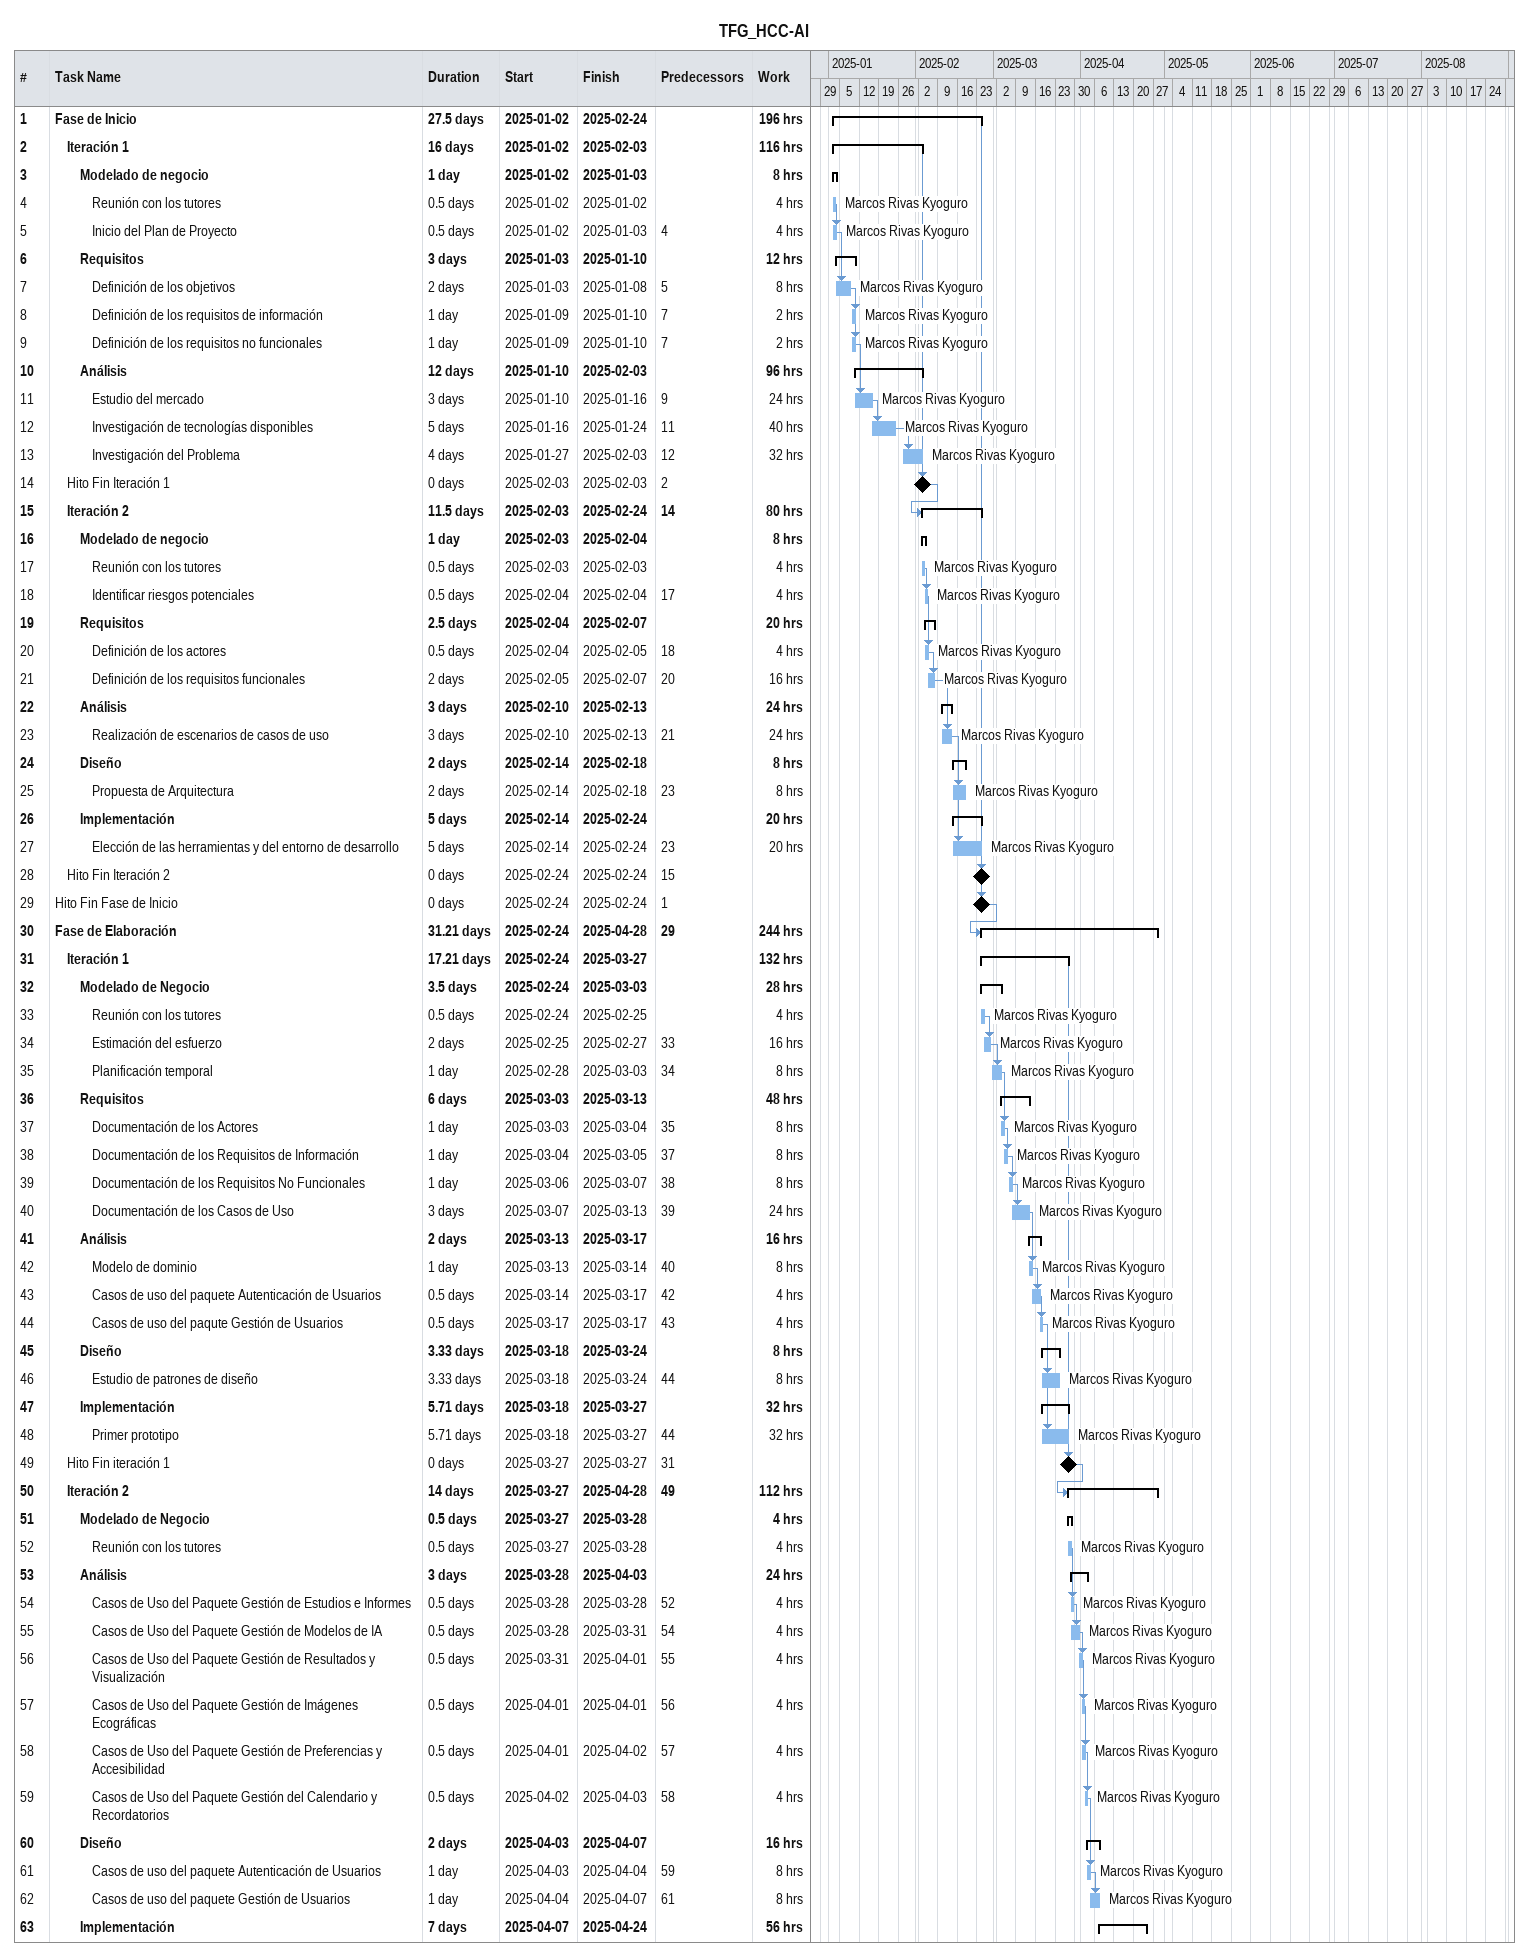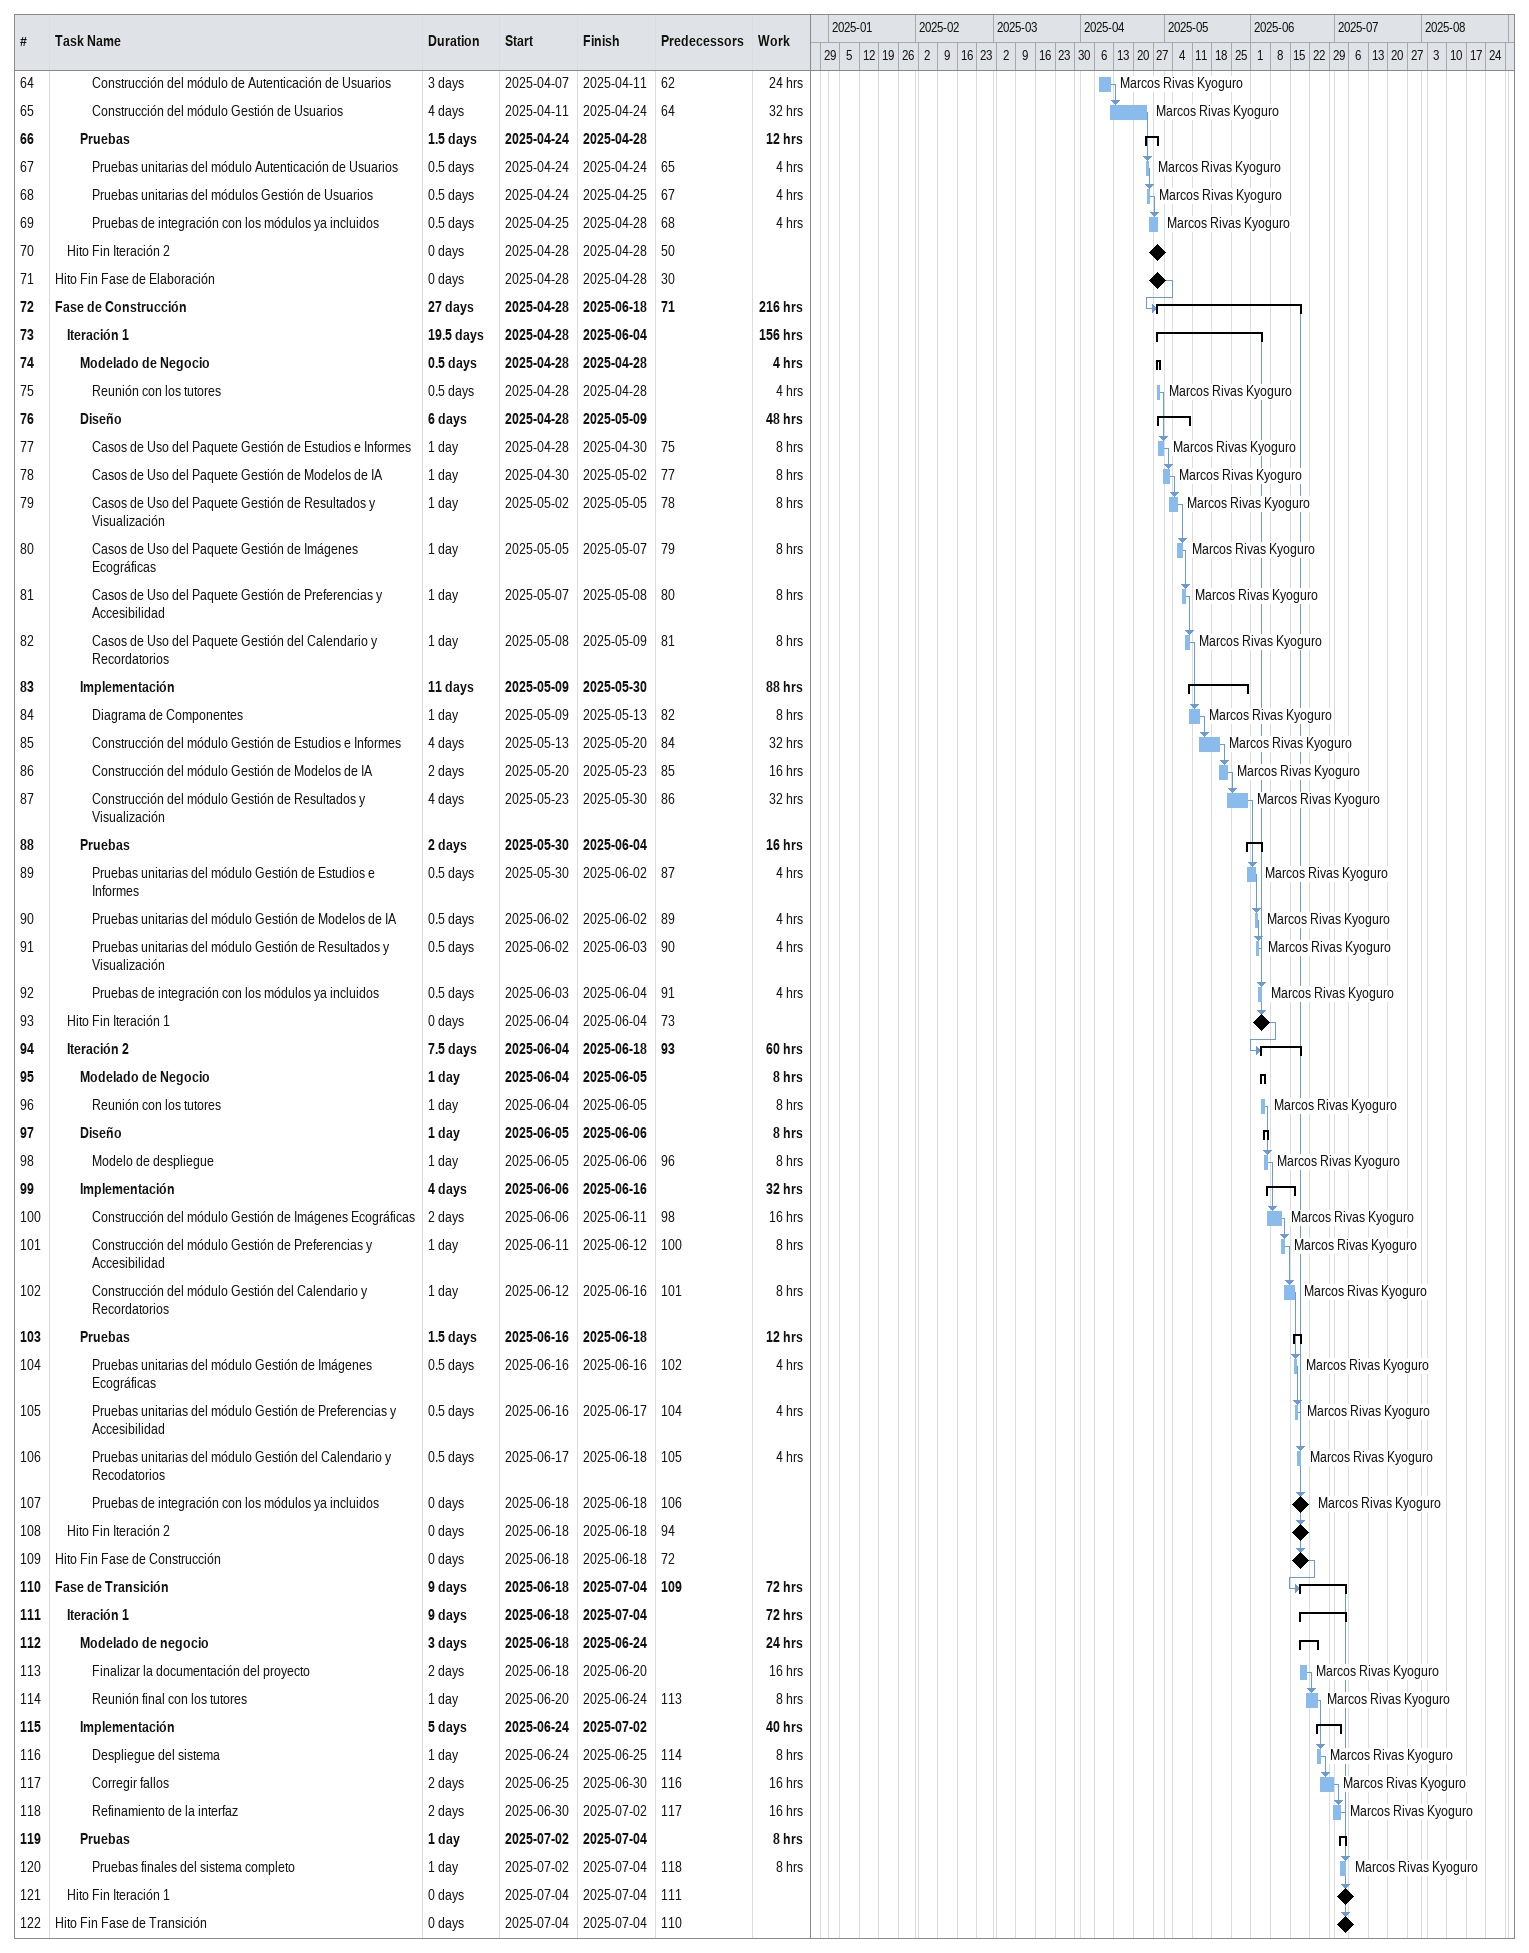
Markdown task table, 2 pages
TFG_HCC-AI

| ID | Level | Task | Duration | Start | Finish | Predecessors | Resources | Work (h) |
|---|---|---|---|---|---|---|---|---|
| 1 | 1 | **Fase de Inicio** | 27.5d | 2025-01-02 | 2025-02-24 |  |  | 196 |
| 2 | 2 | **Iteración 1** | 16d | 2025-01-02 | 2025-02-03 |  |  | 116 |
| 3 | 3 | **Modelado de negocio** | 1d | 2025-01-02 | 2025-01-03 |  |  | 8 |
| 4 | 4 | Reunión con los tutores | 0.5d | 2025-01-02 | 2025-01-02 |  | Marcos Rivas Kyoguro | 4 |
| 5 | 4 | Inicio del Plan de Proyecto | 0.5d | 2025-01-02 | 2025-01-03 | 4 | Marcos Rivas Kyoguro | 4 |
| 6 | 3 | **Requisitos** | 3d | 2025-01-03 | 2025-01-10 |  |  | 12 |
| 7 | 4 | Definición de los objetivos | 2d | 2025-01-03 | 2025-01-08 | 5 | Marcos Rivas Kyoguro | 8 |
| 8 | 4 | Definición de los requisitos de información | 1d | 2025-01-09 | 2025-01-10 | 7 | Marcos Rivas Kyoguro | 2 |
| 9 | 4 | Definición de los requisitos no funcionales | 1d | 2025-01-09 | 2025-01-10 | 7 | Marcos Rivas Kyoguro | 2 |
| 10 | 3 | **Análisis** | 12d | 2025-01-10 | 2025-02-03 |  |  | 96 |
| 11 | 4 | Estudio del mercado | 3d | 2025-01-10 | 2025-01-16 | 9 | Marcos Rivas Kyoguro | 24 |
| 12 | 4 | Investigación de tecnologías disponibles | 5d | 2025-01-16 | 2025-01-24 | 11 | Marcos Rivas Kyoguro | 40 |
| 13 | 4 | Investigación del Problema | 4d | 2025-01-27 | 2025-02-03 | 12 | Marcos Rivas Kyoguro | 32 |
| 14 | 2 | Hito Fin Iteración 1 | 0d | 2025-02-03 | 2025-02-03 | 2 |  |  |
| 15 | 2 | **Iteración 2** | 11.5d | 2025-02-03 | 2025-02-24 | 14 |  | 80 |
| 16 | 3 | **Modelado de negocio** | 1d | 2025-02-03 | 2025-02-04 |  |  | 8 |
| 17 | 4 | Reunión con los tutores | 0.5d | 2025-02-03 | 2025-02-03 |  | Marcos Rivas Kyoguro | 4 |
| 18 | 4 | Identificar riesgos potenciales | 0.5d | 2025-02-04 | 2025-02-04 | 17 | Marcos Rivas Kyoguro | 4 |
| 19 | 3 | **Requisitos** | 2.5d | 2025-02-04 | 2025-02-07 |  |  | 20 |
| 20 | 4 | Definición de los actores | 0.5d | 2025-02-04 | 2025-02-05 | 18 | Marcos Rivas Kyoguro | 4 |
| 21 | 4 | Definición de los requisitos funcionales | 2d | 2025-02-05 | 2025-02-07 | 20 | Marcos Rivas Kyoguro | 16 |
| 22 | 3 | **Análisis** | 3d | 2025-02-10 | 2025-02-13 |  |  | 24 |
| 23 | 4 | Realización de escenarios de casos de uso | 3d | 2025-02-10 | 2025-02-13 | 21 | Marcos Rivas Kyoguro | 24 |
| 24 | 3 | **Diseño** | 2d | 2025-02-14 | 2025-02-18 |  |  | 8 |
| 25 | 4 | Propuesta de Arquitectura | 2d | 2025-02-14 | 2025-02-18 | 23 | Marcos Rivas Kyoguro | 8 |
| 26 | 3 | **Implementación** | 5d | 2025-02-14 | 2025-02-24 |  |  | 20 |
| 27 | 4 | Elección de las herramientas y del entorno de desarrollo | 5d | 2025-02-14 | 2025-02-24 | 23 | Marcos Rivas Kyoguro | 20 |
| 28 | 2 | Hito Fin Iteración 2 | 0d | 2025-02-24 | 2025-02-24 | 15 |  |  |
| 29 | 1 | Hito Fin Fase de Inicio | 0d | 2025-02-24 | 2025-02-24 | 1 |  |  |
| 30 | 1 | **Fase de Elaboración** | 31.21d | 2025-02-24 | 2025-04-28 | 29 |  | 244 |
| 31 | 2 | **Iteración 1** | 17.21d | 2025-02-24 | 2025-03-27 |  |  | 132 |
| 32 | 3 | **Modelado de Negocio** | 3.5d | 2025-02-24 | 2025-03-03 |  |  | 28 |
| 33 | 4 | Reunión con los tutores | 0.5d | 2025-02-24 | 2025-02-25 |  | Marcos Rivas Kyoguro | 4 |
| 34 | 4 | Estimación del esfuerzo | 2d | 2025-02-25 | 2025-02-27 | 33 | Marcos Rivas Kyoguro | 16 |
| 35 | 4 | Planificación temporal | 1d | 2025-02-28 | 2025-03-03 | 34 | Marcos Rivas Kyoguro | 8 |
| 36 | 3 | **Requisitos** | 6d | 2025-03-03 | 2025-03-13 |  |  | 48 |
| 37 | 4 | Documentación de los Actores | 1d | 2025-03-03 | 2025-03-04 | 35 | Marcos Rivas Kyoguro | 8 |
| 38 | 4 | Documentación de los Requisitos de Información | 1d | 2025-03-04 | 2025-03-05 | 37 | Marcos Rivas Kyoguro | 8 |
| 39 | 4 | Documentación de los Requisitos No Funcionales | 1d | 2025-03-06 | 2025-03-07 | 38 | Marcos Rivas Kyoguro | 8 |
| 40 | 4 | Documentación de los Casos de Uso | 3d | 2025-03-07 | 2025-03-13 | 39 | Marcos Rivas Kyoguro | 24 |
| 41 | 3 | **Análisis** | 2d | 2025-03-13 | 2025-03-17 |  |  | 16 |
| 42 | 4 | Modelo de dominio | 1d | 2025-03-13 | 2025-03-14 | 40 | Marcos Rivas Kyoguro | 8 |
| 43 | 4 | Casos de uso del paquete Autenticación de Usuarios | 0.5d | 2025-03-14 | 2025-03-17 | 42 | Marcos Rivas Kyoguro | 4 |
| 44 | 4 | Casos de uso del paqute Gestión de Usuarios | 0.5d | 2025-03-17 | 2025-03-17 | 43 | Marcos Rivas Kyoguro | 4 |
| 45 | 3 | **Diseño** | 3.33d | 2025-03-18 | 2025-03-24 |  |  | 8 |
| 46 | 4 | Estudio de patrones de diseño | 3.33d | 2025-03-18 | 2025-03-24 | 44 | Marcos Rivas Kyoguro | 8 |
| 47 | 3 | **Implementación** | 5.71d | 2025-03-18 | 2025-03-27 |  |  | 32 |
| 48 | 4 | Primer prototipo | 5.71d | 2025-03-18 | 2025-03-27 | 44 | Marcos Rivas Kyoguro | 32 |
| 49 | 2 | Hito Fin iteración 1 | 0d | 2025-03-27 | 2025-03-27 | 31 |  |  |
| 50 | 2 | **Iteración 2** | 14d | 2025-03-27 | 2025-04-28 | 49 |  | 112 |
| 51 | 3 | **Modelado de Negocio** | 0.5d | 2025-03-27 | 2025-03-28 |  |  | 4 |
| 52 | 4 | Reunión con los tutores | 0.5d | 2025-03-27 | 2025-03-28 |  | Marcos Rivas Kyoguro | 4 |
| 53 | 3 | **Análisis** | 3d | 2025-03-28 | 2025-04-03 |  |  | 24 |
| 54 | 4 | Casos de Uso del Paquete Gestión de Estudios e Informes | 0.5d | 2025-03-28 | 2025-03-28 | 52 | Marcos Rivas Kyoguro | 4 |
| 55 | 4 | Casos de Uso del Paquete Gestión de Modelos de IA | 0.5d | 2025-03-28 | 2025-03-31 | 54 | Marcos Rivas Kyoguro | 4 |
| 56 | 4 | Casos de Uso del Paquete Gestión de Resultados y Visualización | 0.5d | 2025-03-31 | 2025-04-01 | 55 | Marcos Rivas Kyoguro | 4 |
| 57 | 4 | Casos de Uso del Paquete Gestión de Imágenes Ecográficas | 0.5d | 2025-04-01 | 2025-04-01 | 56 | Marcos Rivas Kyoguro | 4 |
| 58 | 4 | Casos de Uso del Paquete Gestión de Preferencias y Accesibilidad | 0.5d | 2025-04-01 | 2025-04-02 | 57 | Marcos Rivas Kyoguro | 4 |
| 59 | 4 | Casos de Uso del Paquete Gestión del Calendario y Recordatorios | 0.5d | 2025-04-02 | 2025-04-03 | 58 | Marcos Rivas Kyoguro | 4 |
| 60 | 3 | **Diseño** | 2d | 2025-04-03 | 2025-04-07 |  |  | 16 |
| 61 | 4 | Casos de uso del paquete Autenticación de Usuarios | 1d | 2025-04-03 | 2025-04-04 | 59 | Marcos Rivas Kyoguro | 8 |
| 62 | 4 | Casos de uso del paquete Gestión de Usuarios | 1d | 2025-04-04 | 2025-04-07 | 61 | Marcos Rivas Kyoguro | 8 |
| 63 | 3 | **Implementación** | 7d | 2025-04-07 | 2025-04-24 |  |  | 56 |
| 64 | 4 | Construcción del módulo de Autenticación de Usuarios | 3d | 2025-04-07 | 2025-04-11 | 62 | Marcos Rivas Kyoguro | 24 |
| 65 | 4 | Construcción del módulo Gestión de Usuarios | 4d | 2025-04-11 | 2025-04-24 | 64 | Marcos Rivas Kyoguro | 32 |
| 66 | 3 | **Pruebas** | 1.5d | 2025-04-24 | 2025-04-28 |  |  | 12 |
| 67 | 4 | Pruebas unitarias del módulo Autenticación de Usuarios | 0.5d | 2025-04-24 | 2025-04-24 | 65 | Marcos Rivas Kyoguro | 4 |
| 68 | 4 | Pruebas unitarias del módulos Gestión de Usuarios | 0.5d | 2025-04-24 | 2025-04-25 | 67 | Marcos Rivas Kyoguro | 4 |
| 69 | 4 | Pruebas de integración con los módulos ya incluidos | 0.5d | 2025-04-25 | 2025-04-28 | 68 | Marcos Rivas Kyoguro | 4 |
| 70 | 2 | Hito Fin Iteración 2 | 0d | 2025-04-28 | 2025-04-28 | 50 |  |  |
| 71 | 1 | Hito Fin Fase de Elaboración | 0d | 2025-04-28 | 2025-04-28 | 30 |  |  |
| 72 | 1 | **Fase de Construcción** | 27d | 2025-04-28 | 2025-06-18 | 71 |  | 216 |
| 73 | 2 | **Iteración 1** | 19.5d | 2025-04-28 | 2025-06-04 |  |  | 156 |
| 74 | 3 | **Modelado de Negocio** | 0.5d | 2025-04-28 | 2025-04-28 |  |  | 4 |
| 75 | 4 | Reunión con los tutores | 0.5d | 2025-04-28 | 2025-04-28 |  | Marcos Rivas Kyoguro | 4 |
| 76 | 3 | **Diseño** | 6d | 2025-04-28 | 2025-05-09 |  |  | 48 |
| 77 | 4 | Casos de Uso del Paquete Gestión de Estudios e Informes | 1d | 2025-04-28 | 2025-04-30 | 75 | Marcos Rivas Kyoguro | 8 |
| 78 | 4 | Casos de Uso del Paquete Gestión de Modelos de IA | 1d | 2025-04-30 | 2025-05-02 | 77 | Marcos Rivas Kyoguro | 8 |
| 79 | 4 | Casos de Uso del Paquete Gestión de Resultados y Visualización | 1d | 2025-05-02 | 2025-05-05 | 78 | Marcos Rivas Kyoguro | 8 |
| 80 | 4 | Casos de Uso del Paquete Gestión de Imágenes Ecográficas | 1d | 2025-05-05 | 2025-05-07 | 79 | Marcos Rivas Kyoguro | 8 |
| 81 | 4 | Casos de Uso del Paquete Gestión de Preferencias y Accesibilidad | 1d | 2025-05-07 | 2025-05-08 | 80 | Marcos Rivas Kyoguro | 8 |
| 82 | 4 | Casos de Uso del Paquete Gestión del Calendario y Recordatorios | 1d | 2025-05-08 | 2025-05-09 | 81 | Marcos Rivas Kyoguro | 8 |
| 83 | 3 | **Implementación** | 11d | 2025-05-09 | 2025-05-30 |  |  | 88 |
| 84 | 4 | Diagrama de Componentes | 1d | 2025-05-09 | 2025-05-13 | 82 | Marcos Rivas Kyoguro | 8 |
| 85 | 4 | Construcción del módulo Gestión de Estudios e Informes | 4d | 2025-05-13 | 2025-05-20 | 84 | Marcos Rivas Kyoguro | 32 |
| 86 | 4 | Construcción del módulo Gestión de Modelos de IA | 2d | 2025-05-20 | 2025-05-23 | 85 | Marcos Rivas Kyoguro | 16 |
| 87 | 4 | Construcción del módulo Gestión de Resultados y Visualización | 4d | 2025-05-23 | 2025-05-30 | 86 | Marcos Rivas Kyoguro | 32 |
| 88 | 3 | **Pruebas** | 2d | 2025-05-30 | 2025-06-04 |  |  | 16 |
| 89 | 4 | Pruebas unitarias del módulo Gestión de Estudios e Informes | 0.5d | 2025-05-30 | 2025-06-02 | 87 | Marcos Rivas Kyoguro | 4 |
| 90 | 4 | Pruebas unitarias del módulo Gestión de Modelos de IA | 0.5d | 2025-06-02 | 2025-06-02 | 89 | Marcos Rivas Kyoguro | 4 |
| 91 | 4 | Pruebas unitarias del módulo Gestión de Resultados y Visualización | 0.5d | 2025-06-02 | 2025-06-03 | 90 | Marcos Rivas Kyoguro | 4 |
| 92 | 4 | Pruebas de integración con los módulos ya incluidos | 0.5d | 2025-06-03 | 2025-06-04 | 91 | Marcos Rivas Kyoguro | 4 |
| 93 | 2 | Hito Fin Iteración 1 | 0d | 2025-06-04 | 2025-06-04 | 73 |  |  |
| 94 | 2 | **Iteración 2** | 7.5d | 2025-06-04 | 2025-06-18 | 93 |  | 60 |
| 95 | 3 | **Modelado de Negocio** | 1d | 2025-06-04 | 2025-06-05 |  |  | 8 |
| 96 | 4 | Reunión con los tutores | 1d | 2025-06-04 | 2025-06-05 |  | Marcos Rivas Kyoguro | 8 |
| 97 | 3 | **Diseño** | 1d | 2025-06-05 | 2025-06-06 |  |  | 8 |
| 98 | 4 | Modelo de despliegue | 1d | 2025-06-05 | 2025-06-06 | 96 | Marcos Rivas Kyoguro | 8 |
| 99 | 3 | **Implementación** | 4d | 2025-06-06 | 2025-06-16 |  |  | 32 |
| 100 | 4 | Construcción del módulo Gestión de Imágenes Ecográficas | 2d | 2025-06-06 | 2025-06-11 | 98 | Marcos Rivas Kyoguro | 16 |
| 101 | 4 | Construcción del módulo Gestión de Preferencias y Accesibilidad | 1d | 2025-06-11 | 2025-06-12 | 100 | Marcos Rivas Kyoguro | 8 |
| 102 | 4 | Construcción del módulo Gestión del Calendario y Recordatorios | 1d | 2025-06-12 | 2025-06-16 | 101 | Marcos Rivas Kyoguro | 8 |
| 103 | 3 | **Pruebas** | 1.5d | 2025-06-16 | 2025-06-18 |  |  | 12 |
| 104 | 4 | Pruebas unitarias del módulo Gestión de Imágenes Ecográficas | 0.5d | 2025-06-16 | 2025-06-16 | 102 | Marcos Rivas Kyoguro | 4 |
| 105 | 4 | Pruebas unitarias del módulo Gestión de Preferencias y Accesibilidad | 0.5d | 2025-06-16 | 2025-06-17 | 104 | Marcos Rivas Kyoguro | 4 |
| 106 | 4 | Pruebas unitarias del módulo Gestión del Calendario y Recodatorios | 0.5d | 2025-06-17 | 2025-06-18 | 105 | Marcos Rivas Kyoguro | 4 |
| 107 | 4 | Pruebas de integración con los módulos ya incluidos | 0d | 2025-06-18 | 2025-06-18 | 106 | Marcos Rivas Kyoguro |  |
| 108 | 2 | Hito Fin Iteración 2 | 0d | 2025-06-18 | 2025-06-18 | 94 |  |  |
| 109 | 1 | Hito Fin Fase de Construcción | 0d | 2025-06-18 | 2025-06-18 | 72 |  |  |
| 110 | 1 | **Fase de Transición** | 9d | 2025-06-18 | 2025-07-04 | 109 |  | 72 |
| 111 | 2 | **Iteración 1** | 9d | 2025-06-18 | 2025-07-04 |  |  | 72 |
| 112 | 3 | **Modelado de negocio** | 3d | 2025-06-18 | 2025-06-24 |  |  | 24 |
| 113 | 4 | Finalizar la documentación del proyecto | 2d | 2025-06-18 | 2025-06-20 |  | Marcos Rivas Kyoguro | 16 |
| 114 | 4 | Reunión final con los tutores | 1d | 2025-06-20 | 2025-06-24 | 113 | Marcos Rivas Kyoguro | 8 |
| 115 | 3 | **Implementación** | 5d | 2025-06-24 | 2025-07-02 |  |  | 40 |
| 116 | 4 | Despliegue del sistema | 1d | 2025-06-24 | 2025-06-25 | 114 | Marcos Rivas Kyoguro | 8 |
| 117 | 4 | Corregir fallos | 2d | 2025-06-25 | 2025-06-30 | 116 | Marcos Rivas Kyoguro | 16 |
| 118 | 4 | Refinamiento de la interfaz | 2d | 2025-06-30 | 2025-07-02 | 117 | Marcos Rivas Kyoguro | 16 |
| 119 | 3 | **Pruebas** | 1d | 2025-07-02 | 2025-07-04 |  |  | 8 |
| 120 | 4 | Pruebas finales del sistema completo | 1d | 2025-07-02 | 2025-07-04 | 118 | Marcos Rivas Kyoguro | 8 |
| 121 | 2 | Hito Fin Iteración 1 | 0d | 2025-07-04 | 2025-07-04 | 111 |  |  |
| 122 | 1 | Hito Fin Fase de Transición | 0d | 2025-07-04 | 2025-07-04 | 110 |  |  |
